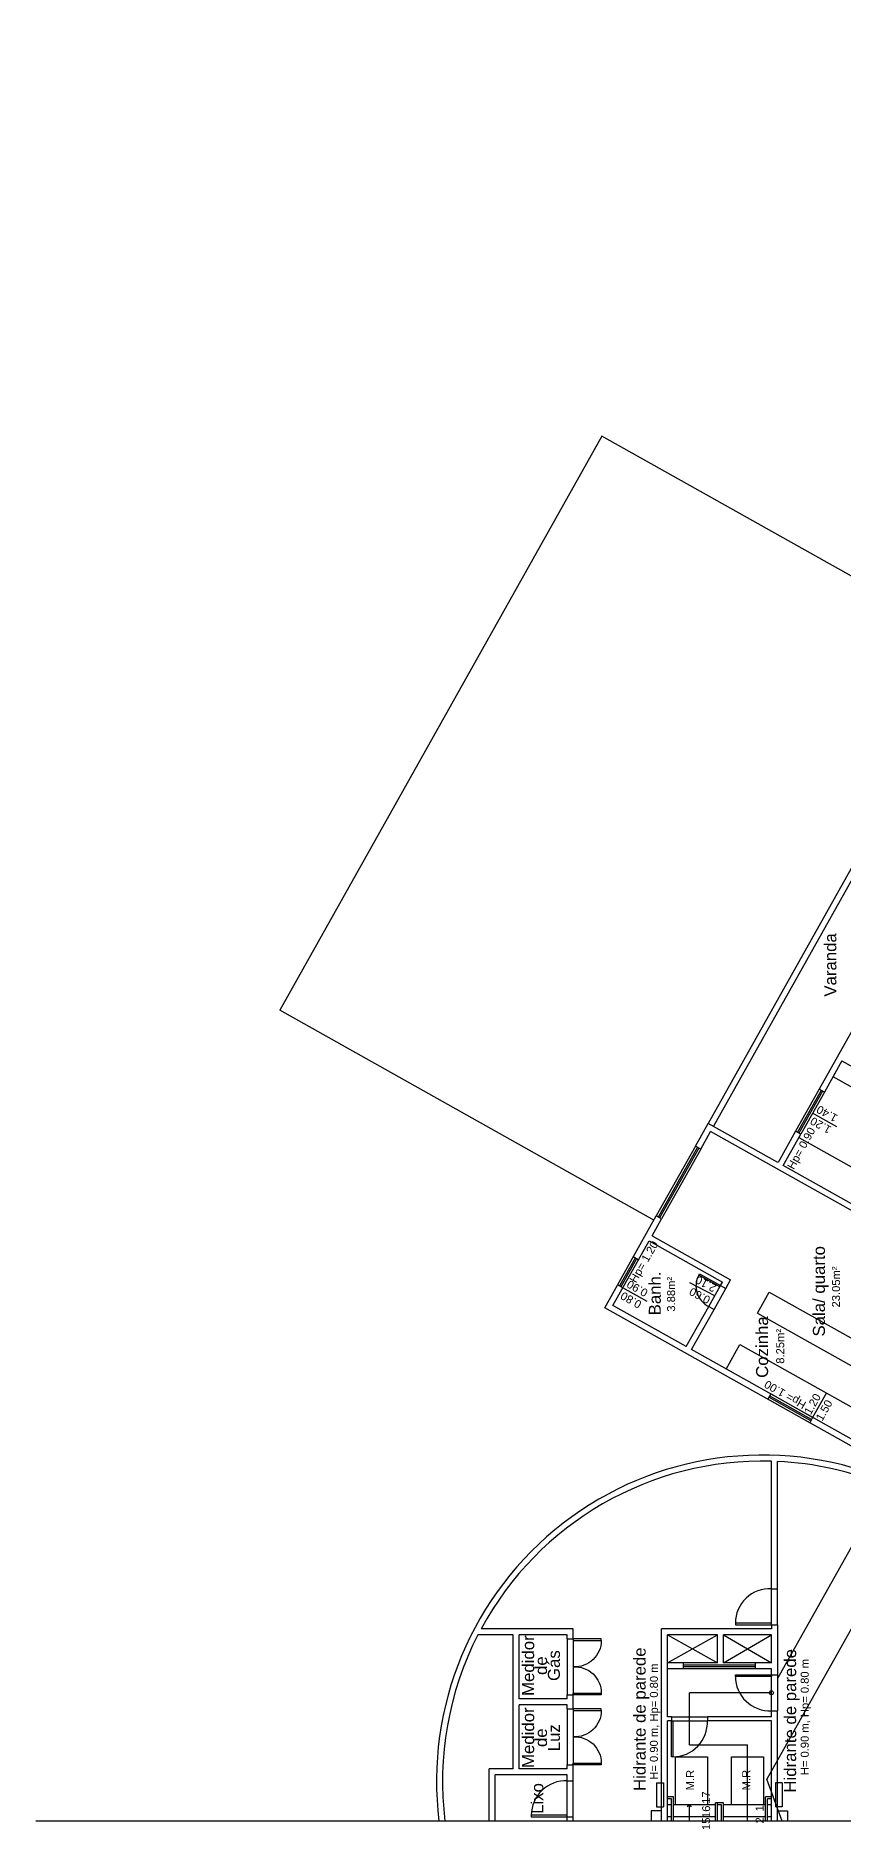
# Model space of a CAD drawing. Header units: millimetres. Extents: x -210 to 1173, y -437 to 320.
# Drawn here: x 862.41 to 882.58, y -326.82 to -282.01 of the extents above; entities that cross this region are included whole.
import ezdxf
from ezdxf.enums import TextEntityAlignment as Align

# ---------------------------------------------------------------- set-up
doc = ezdxf.new("R2010")
doc.units = ezdxf.units.MM
doc.header["$LTSCALE"] = 0.3
doc.linetypes.add('DASHDOTX2', pattern=[50.8, 25.4, -12.7, 0, -12.7])
doc.linetypes.add('DASHED2', pattern=[9.525, 6.35, -3.175])
for name, color, linetype in [('CORTE', 6, 'Continuous'), ('COTAS', 1, 'Continuous'), ('ESQUADRIAS', 3, 'Continuous'), ('LINHA DE CORTE', 6, 'DASHDOTX2'), ('PISO', 1, 'Continuous'), ('PROJEÇÃO', 1, 'DASHED2'), ('TEXTOS', 2, 'Continuous'), ('VISTA', 2, 'Continuous')]:
    doc.layers.add(name, color=color, linetype=linetype)
doc.styles.add('2MM 1_100', font='ARIAL.TTF', dxfattribs={"height": 0.2})
doc.styles.add('3MM 1_100', font='ARIAL.TTF', dxfattribs={"height": 0.3})

msp = doc.modelspace()

# ---------------------------------------------------------------- linework, layer by layer
for p, q in [((905.109, -282.013), (880.675, -325.571)), ((881.059, -326.625), (880.675, -325.571)), ((909.476, -326.625), (862.408, -326.625))]:
    msp.add_line(p, q)
at = {"layer": 'CORTE'}
for p, q in [((882.922, -306.656), (881.981, -308.335)), ((882.546, -307.62), (882.112, -308.408)), ((882.546, -307.62), (884.158, -308.524)), ((882.112, -308.408), (881.981, -308.335)), ((878.89, -309.756), (879.209, -309.187)), ((879.021, -309.829), (879.266, -309.391)), ((880.953, -310.165), (879.209, -309.187)), ((886.244, -313.304), (879.266, -309.391)), ((881.394, -309.381), (880.954, -310.165)), ((881.084, -310.238), (881.525, -309.455)), ((881.525, -309.455), (881.394, -309.381)), ((879.021, -309.829), (878.89, -309.756)), ((886.317, -313.173), (881.084, -310.238)), ((876.625, -313.795), (877.912, -311.5)), ((877.807, -311.993), (878.043, -311.573)), ((878.043, -311.573), (877.912, -311.5)), ((876.829, -313.737), (877.734, -312.123)), ((877.734, -312.123), (879.566, -313.15)), ((877.807, -311.993), (879.77, -313.093)), ((879.517, -313.237), (879.566, -313.15)), ((879.648, -313.311), (879.77, -313.093)), ((879.517, -313.237), (879.648, -313.311)), ((883.733, -317.781), (876.625, -313.795)), ((878.661, -314.764), (876.829, -313.737)), ((878.661, -314.764), (879.224, -313.761)), ((878.792, -314.838), (879.355, -313.834)), ((879.224, -313.761), (879.355, -313.834)), ((879.12, -314.242), (879.12, -314.242)), ((883.807, -317.65), (878.792, -314.838)), ((880.771, -315.948), (880.698, -316.079)), ((881.818, -316.535), (881.745, -316.666)), ((880.788, -320.814), (880.788, -317.627)), ((880.938, -320.814), (880.938, -317.633)), ((883.975, -317.651), (880.938, -323.057)), ((874.338, -320.371), (874.338, -320.368)), ((880.788, -320.814), (880.938, -320.814)), ((880.788, -321.714), (880.788, -321.814)), ((880.788, -321.714), (880.938, -321.714)), ((880.938, -321.714), (880.938, -322.964)), ((874.338, -321.964), (873.456, -321.964)), ((875.838, -321.814), (873.535, -321.814)), ((874.338, -325.314), (874.338, -321.964)), ((874.488, -323.564), (874.488, -321.964)), ((875.688, -321.964), (874.488, -321.964)), ((875.688, -322.064), (875.688, -321.964)), ((875.688, -322.064), (875.838, -322.064)), ((875.838, -322.064), (875.838, -321.814)), ((878.038, -326.625), (878.038, -321.814)), ((880.788, -321.814), (878.038, -321.814)), ((878.188, -322.814), (878.188, -321.964)), ((879.438, -321.964), (878.188, -321.964)), ((878.188, -321.964), (879.438, -322.664)), ((878.188, -322.664), (879.438, -321.964)), ((879.438, -322.664), (879.438, -321.964)), ((879.588, -322.664), (879.588, -321.964)), ((880.788, -321.964), (879.588, -321.964)), ((879.588, -322.664), (880.788, -321.964)), ((879.588, -321.964), (880.788, -322.664)), ((880.788, -322.664), (880.788, -321.964)), ((880.938, -321.814), (880.938, -321.814)), ((879.438, -322.664), (878.188, -322.664)), ((878.188, -324.014), (878.188, -322.814)), ((880.788, -322.814), (878.188, -322.814)), ((880.788, -322.664), (879.588, -322.664)), ((880.788, -322.964), (880.788, -322.814)), ((875.688, -323.564), (875.688, -323.464)), ((875.688, -323.464), (875.838, -323.464)), ((875.838, -323.814), (875.838, -323.464)), ((880.738, -323.413), (880.737, -323.414)), ((875.688, -323.564), (874.488, -323.564)), ((874.488, -325.314), (874.488, -323.714)), ((875.688, -323.714), (874.488, -323.714)), ((875.688, -323.814), (875.688, -323.714)), ((875.688, -323.814), (875.838, -323.814)), ((880.788, -324.014), (880.788, -323.864)), ((880.938, -326.625), (880.938, -323.864)), ((878.288, -324.014), (878.188, -324.014)), ((878.288, -324.114), (878.188, -324.114)), ((878.188, -326.625), (878.188, -324.114)), ((880.788, -324.014), (879.188, -324.014)), ((880.788, -324.114), (879.188, -324.114)), ((880.788, -326.625), (880.788, -324.114)), ((875.688, -325.314), (875.688, -325.214)), ((875.688, -325.214), (875.838, -325.214)), ((875.838, -325.614), (875.838, -325.214)), ((873.738, -326.625), (873.738, -325.314)), ((874.338, -325.314), (873.738, -325.314)), ((873.888, -326.625), (873.888, -325.464)), ((875.688, -325.464), (873.888, -325.464)), ((875.688, -325.314), (874.488, -325.314)), ((875.688, -325.614), (875.688, -325.464)), ((875.688, -325.614), (875.838, -325.614)), ((877.918, -325.664), (877.918, -326.264)), ((877.918, -325.664), (878.088, -325.664)), ((878.088, -325.664), (878.088, -326.264)), ((881.058, -325.664), (880.888, -325.664)), ((880.888, -325.664), (880.888, -326.264)), ((881.058, -325.664), (881.058, -326.264)), ((875.688, -326.625), (875.688, -326.514)), ((875.688, -326.514), (875.838, -326.514)), ((875.838, -326.625), (875.838, -326.514)), ((877.918, -326.264), (878.088, -326.264)), ((881.058, -326.264), (880.888, -326.264))]:
    msp.add_line(p, q, dxfattribs=at)
for points in [[(878.038, -326.625), (878.038, -326.364), (877.788, -326.364), (877.788, -326.625)], [(880.938, -326.625), (880.938, -326.364), (881.188, -326.364), (881.188, -326.625)]]:
    msp.add_lwpolyline(points, dxfattribs=at)
for radius, start, end in [(8.15, 68.3188, 187.0521), (8, 88.4297, 151.555), (8, 67.3905, 87.3546), (8, 152.7699, 187.185), (8, 152.7699, 187.185)]:
    msp.add_arc((880.569, -325.624), radius, start, end, dxfattribs=at)
at = {"layer": 'COTAS'}
for p, q in [((882.425, -309.272), (881.812, -308.928)), ((879.371, -313.499), (878.75, -313.168)), ((877.685, -313.638), (877.072, -313.295)), ((882.162, -315.922), (881.818, -316.535)), ((880.788, -323.414), (878.738, -323.414)), ((878.738, -324.714), (878.738, -323.414)), ((878.738, -324.714), (880.188, -324.714)), ((880.188, -326.625), (880.188, -324.714)), ((878.738, -326.214), (878.687, -326.264)), ((878.738, -326.214), (878.787, -326.264)), ((878.738, -326.625), (878.738, -326.214))]:
    msp.add_line(p, q, dxfattribs=at)
msp.add_circle((880.788, -323.414), 0.05, dxfattribs=at)
at = {"layer": 'ESQUADRIAS'}
for p, q in [((882.029, -308.362), (881.442, -309.408)), ((882.064, -308.381), (881.477, -309.428)), ((878.938, -309.783), (877.96, -311.527)), ((878.973, -309.802), (877.995, -311.547)), ((881.771, -316.618), (880.725, -316.031)), ((881.791, -316.583), (880.744, -315.997))]:
    msp.add_line(p, q, dxfattribs=at)
for points in [[(879.517, -313.237), (879.498, -313.272), (878.974, -312.979), (878.994, -312.944)], [(880.788, -321.714), (880.788, -321.674), (879.888, -321.674), (879.888, -321.714)], [(880.788, -322.964), (880.788, -323.004), (879.888, -323.004), (879.888, -322.964)], [(878.288, -324.114), (878.328, -324.114), (878.328, -325.014), (878.288, -325.014)], [(875.688, -326.514), (875.688, -326.474), (874.788, -326.474), (874.788, -326.514)]]:
    msp.add_lwpolyline(points, close=True, dxfattribs=at)
at = {"layer": 'ESQUADRIAS', "extrusion": (-1.22461e-16, 4.29027e-21, -1)}
for points in [[(-875.838, -322.064), (-875.838, -322.104), (-876.538, -322.104), (-876.538, -322.064)], [(-875.838, -323.464), (-875.838, -323.424), (-876.538, -323.424), (-876.538, -323.464)], [(-875.838, -323.814), (-875.838, -323.854), (-876.538, -323.854), (-876.538, -323.814)], [(-875.838, -325.214), (-875.838, -325.174), (-876.538, -325.174), (-876.538, -325.214)]]:
    msp.add_lwpolyline(points, close=True, dxfattribs=at)
at = {"layer": 'LINHA DE CORTE'}
for p, q in [((880.788, -322.964), (880.938, -322.964)), ((880.788, -323.864), (880.938, -323.864)), ((878.288, -324.014), (878.288, -324.114)), ((879.188, -324.014), (879.188, -324.114))]:
    msp.add_line(p, q, dxfattribs=at)
at = {"layer": 'PISO', "extrusion": (5.98452e-17, 1.06842e-16, -1)}
for p, q in [((879.224, -313.761), (879.517, -313.237)), ((879.355, -313.834), (879.648, -313.311))]:
    msp.add_line(p, q, dxfattribs=at)
at = {"layer": 'PISO'}
for p, q in [((880.788, -321.714), (880.788, -320.814)), ((880.938, -321.714), (880.938, -320.814)), ((875.688, -322.064), (875.688, -323.464)), ((875.838, -322.064), (875.838, -323.464)), ((880.788, -323.864), (880.788, -322.964)), ((880.938, -322.964), (880.938, -323.864)), ((875.688, -323.814), (875.688, -325.214)), ((875.838, -323.814), (875.838, -325.214)), ((878.288, -324.014), (879.188, -324.014)), ((878.288, -324.114), (879.188, -324.114)), ((875.688, -326.514), (875.688, -325.614)), ((875.838, -326.514), (875.838, -325.614)), ((878.288, -326.214), (878.188, -326.214)), ((879.388, -326.214), (878.338, -326.214))]:
    msp.add_line(p, q, dxfattribs=at)
for points in [[(878.388, -326.214), (878.388, -325.014), (879.188, -325.014), (879.188, -326.214)], [(879.788, -326.214), (879.788, -325.014), (880.588, -325.014), (880.588, -326.214)]]:
    msp.add_lwpolyline(points, close=True, dxfattribs=at)
for centre, radius, start, end in [((879.464, -313.253), 0.561, 150.7455, 244.6954), ((880.752, -321.677), 0.864, 87.6118, 179.7803), ((880.752, -323.001), 0.864, 180.2157, 272.3842), ((878.325, -324.15), 0.864, 270.2157, 2.3842), ((875.652, -326.477), 0.864, 87.6118, 179.7803)]:
    msp.add_arc(centre, radius, start, end, dxfattribs=at)
at = {"layer": 'PISO', "extrusion": (-1.22461e-16, 4.29027e-21, -1)}
for centre, start, end in [((-875.877, -322.104), 180.002, 273.3714), ((-875.877, -323.424), 86.6326, 180.002), ((-875.877, -323.854), 180.002, 273.3714), ((-875.877, -325.174), 86.6326, 180.002)]:
    msp.add_arc(centre, 0.661, start, end, dxfattribs=at)
at = {"layer": 'PROJEÇÃO'}
for p, q in [((877.38, -312.55), (876.989, -313.248)), ((877.415, -312.57), (877.024, -313.268)), ((877.463, -312.597), (877.332, -312.523)), ((877.072, -313.295), (876.941, -313.221)), ((878.588, -322.814), (878.588, -322.664)), ((878.588, -322.719), (880.388, -322.719)), ((878.588, -322.759), (880.388, -322.759)), ((880.388, -322.814), (880.388, -322.664)), ((878.288, -326.514), (878.188, -326.514)), ((879.388, -326.514), (878.338, -326.514))]:
    msp.add_line(p, q, dxfattribs=at)
at = {"layer": 'VISTA'}
for p, q in [((876.547, -292.011), (868.501, -306.359)), ((884.557, -296.503), (876.547, -292.011)), ((884.099, -300.462), (879.209, -309.187)), ((879.341, -309.261), (884.233, -300.537)), ((877.854, -311.604), (868.501, -306.359)), ((882.325, -308.013), (883.938, -308.917)), ((881.981, -308.335), (881.394, -309.381)), ((882.112, -308.408), (881.525, -309.455)), ((881.475, -309.542), (883.213, -310.516)), ((878.89, -309.756), (877.912, -311.5)), ((879.021, -309.829), (878.043, -311.573)), ((880.442, -313.929), (880.736, -313.405)), ((880.736, -313.405), (884.007, -315.238)), ((880.442, -313.928), (883.713, -315.761)), ((879.659, -315.324), (880.002, -314.713)), ((880.002, -314.713), (883.273, -316.546)), ((881.745, -316.666), (880.698, -316.079)), ((881.818, -316.535), (880.772, -315.948)), ((878.338, -326.014), (878.188, -326.014)), ((878.288, -326.064), (878.188, -326.064)), ((878.288, -326.625), (878.288, -326.064)), ((878.338, -326.625), (878.338, -326.014)), ((879.438, -326.164), (879.388, -326.164)), ((879.388, -326.625), (879.388, -326.164)), ((879.438, -326.625), (879.438, -326.164)), ((879.588, -326.164), (879.438, -326.164)), ((879.588, -326.625), (879.588, -326.164)), ((880.788, -326.014), (880.638, -326.014)), ((880.638, -326.625), (880.638, -326.014)), ((880.788, -326.064), (880.688, -326.064)), ((880.688, -326.625), (880.688, -326.064)), ((879.538, -326.214), (879.438, -326.214)), ((879.538, -326.625), (879.538, -326.214)), ((880.638, -326.214), (879.588, -326.214)), ((880.638, -326.514), (879.588, -326.514)), ((880.788, -326.214), (880.688, -326.214)), ((880.788, -326.514), (880.688, -326.514))]:
    msp.add_line(p, q, dxfattribs=at)

# ---------------------------------------------------------------- texts
at = {"layer": 'TEXTOS'}
for s, height, rotation, style, p in [('Varanda', 0.3, 89.999, '3MM 1_100', (882.262, -305.227)), ('1.20', 0.2, 150.7156, '2MM 1_100', (882.02, -309.236)), ('1.40', 0.2, 150.7156, '2MM 1_100', (882.177, -308.947)), ('Hp= 0.90', 0.2, 61.253, '2MM 1_100', (881.534, -309.808)), ('Hp= 1.20', 0.2, 60.1782, '2MM 1_100', (877.601, -312.645)), ('Sala/ quarto', 0.3, 89.999, '3MM 1_100', (881.976, -313.382)), ('0.90', 0.2, 150.7156, '2MM 1_100', (877.436, -313.313)), ('Banh.', 0.3, 89.999, '3MM 1_100', (877.875, -313.435)), ('3.88m²', 0.2, 89.999, '2MM 1_100', (878.282, -313.456)), ('2.10', 0.2, 151.9277, '2MM 1_100', (879.149, -313.201)), ('23.05m²', 0.2, 89.999, '2MM 1_100', (882.403, -313.273)), ('0.80', 0.2, 150.7156, '2MM 1_100', (877.279, -313.603)), ('0.60', 0.2, 151.9277, '2MM 1_100', (878.998, -313.494)), ('Cozinha', 0.3, 89.999, '3MM 1_100', (880.555, -314.776)), ('8.25m²', 0.2, 89.999, '2MM 1_100', (881.008, -314.757)), ('Hp= 1.00', 0.2, 150.175, '2MM 1_100', (881.131, -315.965)), ('1.20', 0.2, 60.7123, '2MM 1_100', (881.815, -316.198)), ('1.50', 0.2, 60.7123, '2MM 1_100', (882.105, -316.355)), ('Medidor', 0.3, 89.999, '3MM 1_100', (874.71, -322.735)), ('de', 0.3, 89.999, '3MM 1_100', (875.031, -322.735)), ('Gás', 0.3, 89.999, '3MM 1_100', (875.353, -322.735)), ('Hidrante de parede', 0.3, 89.999, '3MM 1_100', (877.496, -324.074)), ('Hidrante de parede', 0.3, 89.999, '3MM 1_100', (881.257, -324.114)), ('H= 0.90 m, Hp= 0.80 m', 0.2, 89.999, '2MM 1_100', (881.621, -324.021)), ('H= 0.90 m, Hp= 0.80 m', 0.2, 89.999, '2MM 1_100', (877.852, -324.134)), ('Medidor', 0.3, 89.999, '3MM 1_100', (874.71, -324.536)), ('de', 0.3, 89.999, '3MM 1_100', (875.031, -324.536)), ('Luz', 0.3, 89.999, '3MM 1_100', (875.353, -324.536)), ('Lixo', 0.3, 89.999, '3MM 1_100', (874.938, -326.055)), ('M.R', 0.2, 89.999, '2MM 1_100', (878.758, -325.596)), ('M.R', 0.2, 89.999, '2MM 1_100', (880.158, -325.596)), ('17', 0.2, 89.999, '2MM 1_100', (879.155, -326.031)), ('16', 0.2, 89.999, '2MM 1_100', (879.158, -326.387)), ('15', 0.2, 89.999, '2MM 1_100', (879.158, -326.687)), ('2', 0.2, 89.999, '2MM 1_100', (880.496, -326.601)), ('1', 0.2, 89.999, '2MM 1_100', (880.496, -326.301))]:
    msp.add_text(s, height=height, rotation=rotation, dxfattribs=dict(at, style=style)).set_placement(p, align=Align.MIDDLE_CENTER)

doc.saveas('drawing.dxf')
